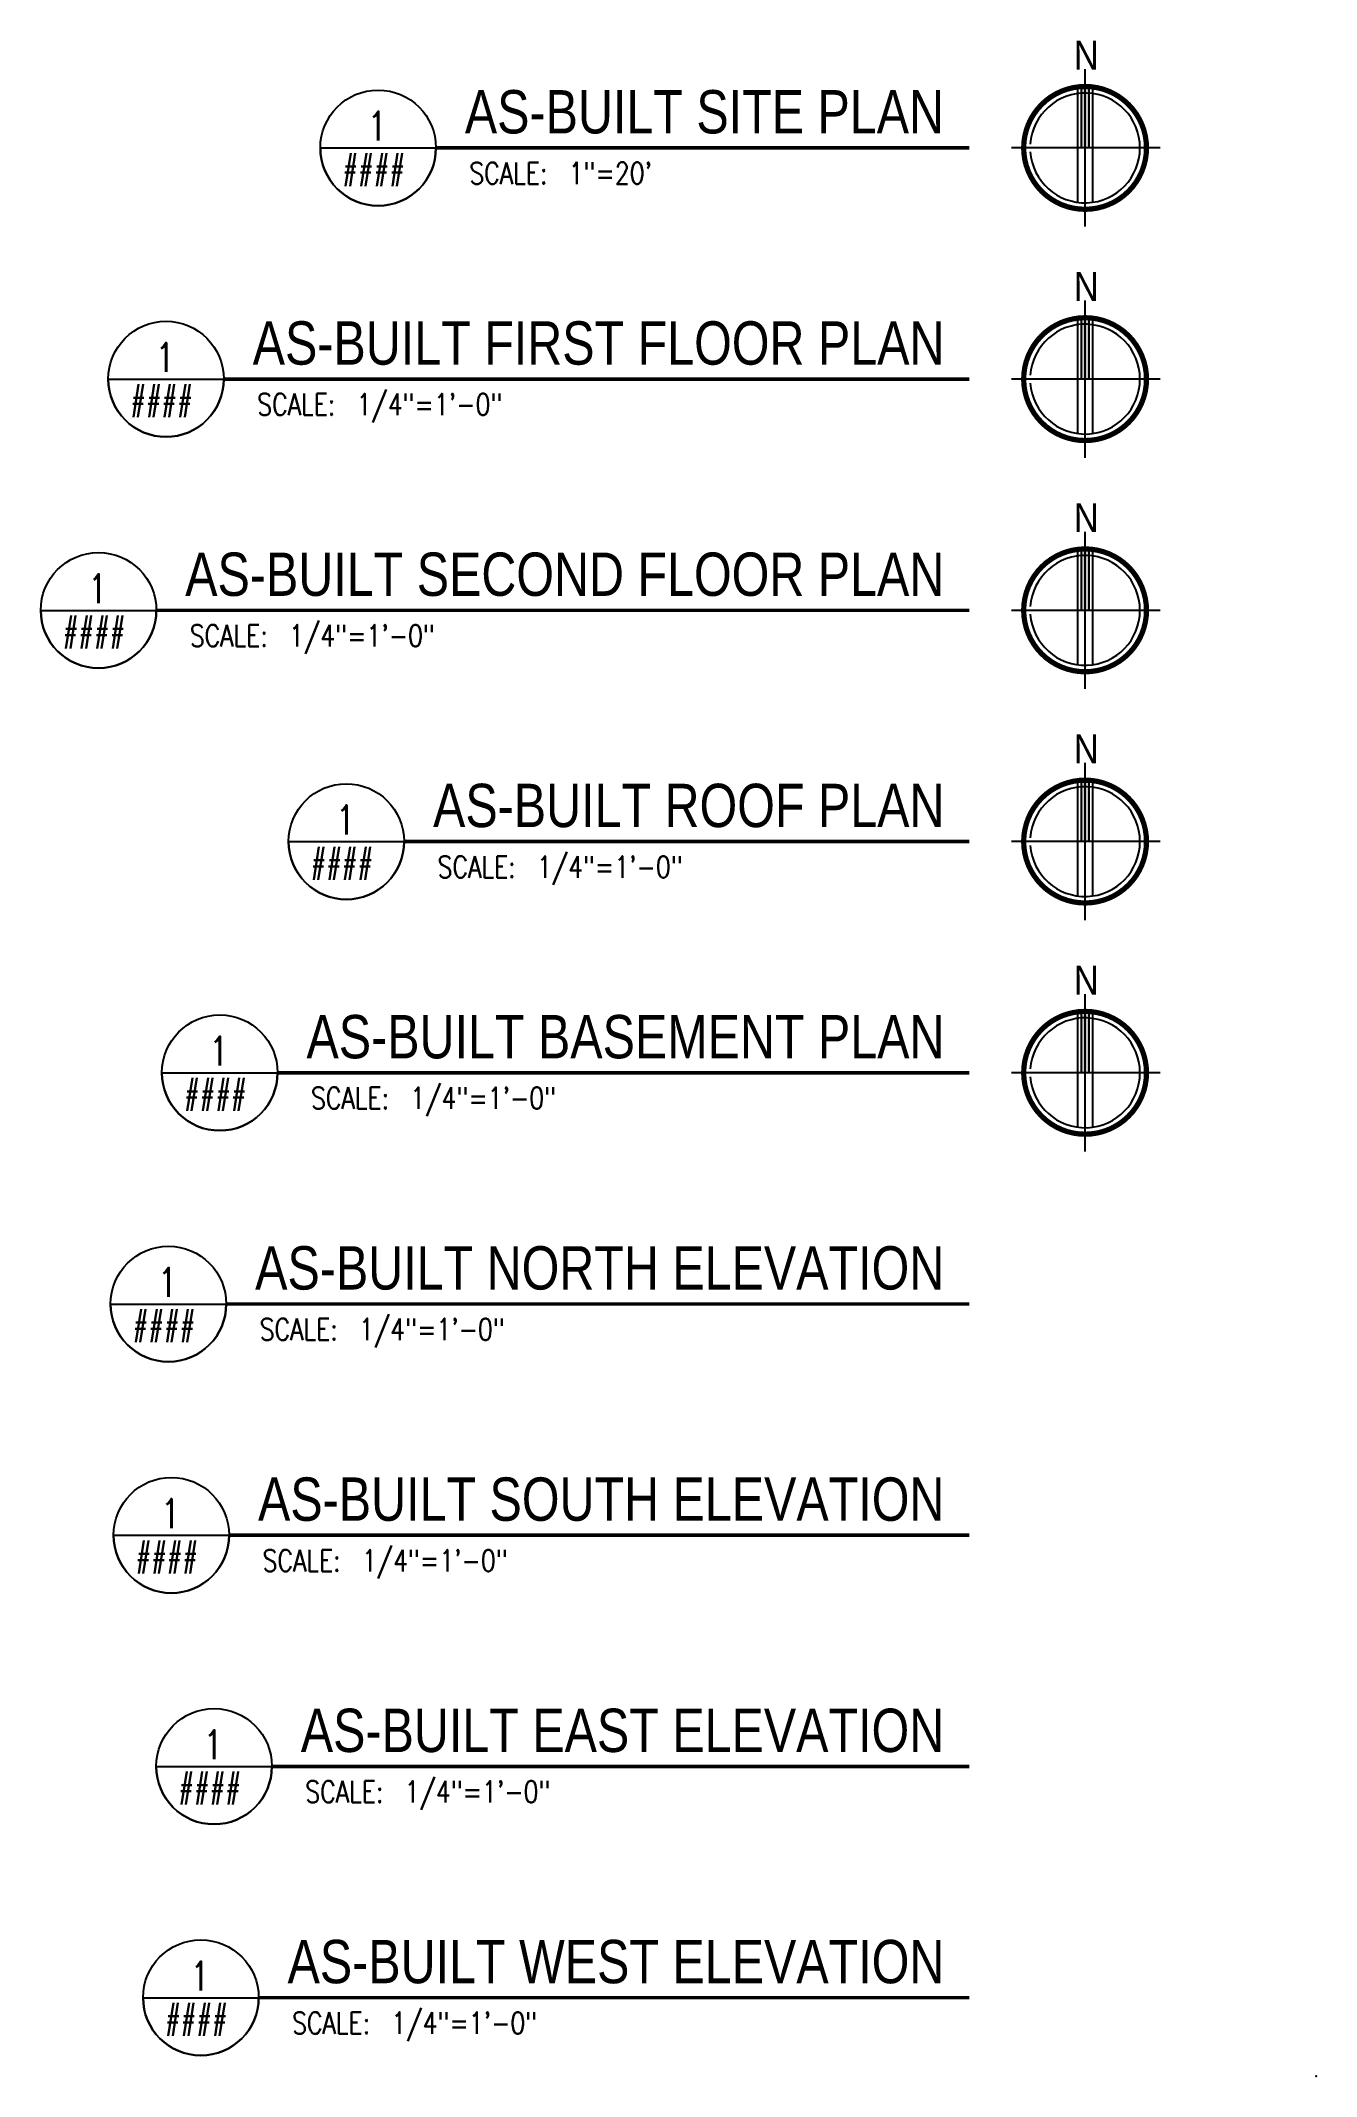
# Model space of a CAD drawing. Header units: inches. Extents: x -5.52 to 0, y 0 to 8.8.
import ezdxf
from ezdxf.enums import TextEntityAlignment as Align

# ---------------------------------------------------------------- set-up
doc = ezdxf.new("R2010")
doc.units = ezdxf.units.IN
doc.header["$LTSCALE"] = 0.5
doc.header["$MEASUREMENT"] = 0
doc.layers.get('Defpoints').update_dxf_attribs({"color": 27})
doc.layers.add('A-Anno-Note', color=4, linetype='Continuous')
doc.layers.add('A-Anno-Titl', color=4, linetype='Continuous')
doc.styles.add('Archstyle', font='romans.shx', dxfattribs={"width": 0.8, "height": 0.09375})
doc.styles.add('Arial', font='arial.ttf', dxfattribs={"width": 0.85})
doc.styles.get("Standard").update_dxf_attribs({"font": 'romans.shx', "width": 0.8})

# ---------------------------------------------------------------- blocks, each defined once
blk = doc.blocks.new('*U4')
blk.add_line((-0.25, 0), (0.25, 0))
at = {"const_width": 0.0156}
blk.add_lwpolyline([(0.25, 0), (3.4752, 0)], dxfattribs=at)
blk.add_circle((0, 0), 0.25)
blk.add_arc((0, 0), 0.25, 180, 0)
at = {"style": 'Archstyle', "width": 0.8}
blk.add_text('SCALE:', height=0.09375, dxfattribs=at).set_placement((0.3947, -0.1562))
at = {"width": 0.8}
for tag, p, height, style in [('2', (0.375, 0.3125), 0.1875, 'Arial'), ('1', (0.375, 0.0625), 0.1875, 'Arial'), ('1/X"=1\'-0"', (0.8243, -0.1562), 0.0938, 'Archstyle')]:
    blk.add_attdef(tag, p, '', height=height, dxfattribs=dict(at, style=style))
at = {"style": 'Archstyle', "width": 0.8}
blk.add_attdef('#', text='', height=0.125, dxfattribs=at).set_placement((-0.0038, 0.0938), align=Align.MIDDLE_CENTER)
at = {"width": 0.8}
blk.add_attdef('#_001', (-0.1538, -0.1339), '', height=0.0938, dxfattribs=at)
blk = doc.blocks.new('*U3')
blk.add_line((-0.25, 0), (0.25, 0))
at = {"const_width": 0.0156}
blk.add_lwpolyline([(0.25, 0), (2.5576, 0)], dxfattribs=at)
blk.add_circle((0, 0), 0.25)
blk.add_arc((0, 0), 0.25, 180, 0)
at = {"style": 'Archstyle', "width": 0.8}
blk.add_text('SCALE:', height=0.09375, dxfattribs=at).set_placement((0.3947, -0.1562))
at = {"width": 0.8}
for tag, p, height, style in [('2', (0.375, 0.3125), 0.1875, 'Arial'), ('1', (0.375, 0.0625), 0.1875, 'Arial'), ('1/X"=1\'-0"', (0.8243, -0.1562), 0.0938, 'Archstyle')]:
    blk.add_attdef(tag, p, '', height=height, dxfattribs=dict(at, style=style))
at = {"style": 'Archstyle', "width": 0.8}
blk.add_attdef('#', text='', height=0.125, dxfattribs=at).set_placement((-0.0038, 0.0938), align=Align.MIDDLE_CENTER)
at = {"width": 0.8}
blk.add_attdef('#_001', (-0.1538, -0.1339), '', height=0.0938, dxfattribs=at)
blk = doc.blocks.new('*U5')
blk.add_line((-0.25, 0), (0.25, 0))
at = {"const_width": 0.0156}
blk.add_lwpolyline([(0.25, 0), (2.6952, 0)], dxfattribs=at)
blk.add_circle((0, 0), 0.25)
blk.add_arc((0, 0), 0.25, 180, 0)
at = {"style": 'Archstyle', "width": 0.8}
blk.add_text('SCALE:', height=0.09375, dxfattribs=at).set_placement((0.3947, -0.1562))
at = {"width": 0.8}
for tag, p, height, style in [('2', (0.375, 0.3125), 0.1875, 'Arial'), ('1', (0.375, 0.0625), 0.1875, 'Arial'), ('1/X"=1\'-0"', (0.8243, -0.1562), 0.0938, 'Archstyle')]:
    blk.add_attdef(tag, p, '', height=height, dxfattribs=dict(at, style=style))
at = {"style": 'Archstyle', "width": 0.8}
blk.add_attdef('#', text='', height=0.125, dxfattribs=at).set_placement((-0.0038, 0.0938), align=Align.MIDDLE_CENTER)
at = {"width": 0.8}
blk.add_attdef('#_001', (-0.1538, -0.1339), '', height=0.0938, dxfattribs=at)
blk = doc.blocks.new('*U6')
blk.add_line((-0.25, 0), (0.25, 0))
at = {"const_width": 0.0156}
blk.add_lwpolyline([(0.25, 0), (3.2426, 0)], dxfattribs=at)
blk.add_circle((0, 0), 0.25)
blk.add_arc((0, 0), 0.25, 180, 0)
at = {"style": 'Archstyle', "width": 0.8}
blk.add_text('SCALE:', height=0.09375, dxfattribs=at).set_placement((0.3947, -0.1562))
at = {"width": 0.8}
for tag, p, height, style in [('2', (0.375, 0.3125), 0.1875, 'Arial'), ('1', (0.375, 0.0625), 0.1875, 'Arial'), ('1/X"=1\'-0"', (0.8243, -0.1562), 0.0938, 'Archstyle')]:
    blk.add_attdef(tag, p, '', height=height, dxfattribs=dict(at, style=style))
at = {"style": 'Archstyle', "width": 0.8}
blk.add_attdef('#', text='', height=0.125, dxfattribs=at).set_placement((-0.0038, 0.0938), align=Align.MIDDLE_CENTER)
at = {"width": 0.8}
blk.add_attdef('#_001', (-0.1538, -0.1339), '', height=0.0938, dxfattribs=at)
blk = doc.blocks.new('*U7')
blk.add_line((-0.25, 0), (0.25, 0))
at = {"const_width": 0.0156}
blk.add_lwpolyline([(0.25, 0), (3.4646, 0)], dxfattribs=at)
blk.add_circle((0, 0), 0.25)
blk.add_arc((0, 0), 0.25, 180, 0)
at = {"style": 'Archstyle', "width": 0.8}
blk.add_text('SCALE:', height=0.09375, dxfattribs=at).set_placement((0.3947, -0.1562))
at = {"width": 0.8}
for tag, p, height, style in [('2', (0.375, 0.3125), 0.1875, 'Arial'), ('1', (0.375, 0.0625), 0.1875, 'Arial'), ('1/X"=1\'-0"', (0.8243, -0.1562), 0.0938, 'Archstyle')]:
    blk.add_attdef(tag, p, '', height=height, dxfattribs=dict(at, style=style))
at = {"style": 'Archstyle', "width": 0.8}
blk.add_attdef('#', text='', height=0.125, dxfattribs=at).set_placement((-0.0038, 0.0938), align=Align.MIDDLE_CENTER)
at = {"width": 0.8}
blk.add_attdef('#_001', (-0.1538, -0.1339), '', height=0.0938, dxfattribs=at)
blk = doc.blocks.new('*U8')
blk.add_line((-0.25, 0), (0.25, 0))
at = {"const_width": 0.0156}
blk.add_lwpolyline([(0.25, 0), (3.4522, 0)], dxfattribs=at)
blk.add_circle((0, 0), 0.25)
blk.add_arc((0, 0), 0.25, 180, 0)
at = {"style": 'Archstyle', "width": 0.8}
blk.add_text('SCALE:', height=0.09375, dxfattribs=at).set_placement((0.3947, -0.1562))
at = {"width": 0.8}
for tag, p, height, style in [('2', (0.375, 0.3125), 0.1875, 'Arial'), ('1', (0.375, 0.0625), 0.1875, 'Arial'), ('1/X"=1\'-0"', (0.8243, -0.1562), 0.0938, 'Archstyle')]:
    blk.add_attdef(tag, p, '', height=height, dxfattribs=dict(at, style=style))
at = {"style": 'Archstyle', "width": 0.8}
blk.add_attdef('#', text='', height=0.125, dxfattribs=at).set_placement((-0.0038, 0.0938), align=Align.MIDDLE_CENTER)
at = {"width": 0.8}
blk.add_attdef('#_001', (-0.1538, -0.1339), '', height=0.0938, dxfattribs=at)
blk = doc.blocks.new('*U9')
blk.add_line((-0.25, 0), (0.25, 0))
at = {"const_width": 0.0156}
blk.add_lwpolyline([(0.25, 0), (3.2672, 0)], dxfattribs=at)
blk.add_circle((0, 0), 0.25)
blk.add_arc((0, 0), 0.25, 180, 0)
at = {"style": 'Archstyle', "width": 0.8}
blk.add_text('SCALE:', height=0.09375, dxfattribs=at).set_placement((0.3947, -0.1562))
at = {"width": 0.8}
for tag, p, height, style in [('2', (0.375, 0.3125), 0.1875, 'Arial'), ('1', (0.375, 0.0625), 0.1875, 'Arial'), ('1/X"=1\'-0"', (0.8243, -0.1562), 0.0938, 'Archstyle')]:
    blk.add_attdef(tag, p, '', height=height, dxfattribs=dict(at, style=style))
at = {"style": 'Archstyle', "width": 0.8}
blk.add_attdef('#', text='', height=0.125, dxfattribs=at).set_placement((-0.0038, 0.0938), align=Align.MIDDLE_CENTER)
at = {"width": 0.8}
blk.add_attdef('#_001', (-0.1538, -0.1339), '', height=0.0938, dxfattribs=at)
blk = doc.blocks.new('*U2')
blk.add_line((-0.25, 0), (0.25, 0))
at = {"const_width": 0.0156}
blk.add_lwpolyline([(0.25, 0), (3.3245, 0)], dxfattribs=at)
blk.add_circle((0, 0), 0.25)
blk.add_arc((0, 0), 0.25, 180, 0)
at = {"style": 'Archstyle', "width": 0.8}
blk.add_text('SCALE:', height=0.09375, dxfattribs=at).set_placement((0.3947, -0.1562))
at = {"width": 0.8}
for tag, p, height, style in [('2', (0.375, 0.3125), 0.1875, 'Arial'), ('1', (0.375, 0.0625), 0.1875, 'Arial'), ('1/X"=1\'-0"', (0.8243, -0.1562), 0.0938, 'Archstyle')]:
    blk.add_attdef(tag, p, '', height=height, dxfattribs=dict(at, style=style))
at = {"style": 'Archstyle', "width": 0.8}
blk.add_attdef('#', text='', height=0.125, dxfattribs=at).set_placement((-0.0038, 0.0938), align=Align.MIDDLE_CENTER)
at = {"width": 0.8}
blk.add_attdef('#_001', (-0.1538, -0.1339), '', height=0.0938, dxfattribs=at)
blk = doc.blocks.new('KJG North Arrow')
at = {"layer": 'A-Anno-Note'}
for p, q in [((0, -0.3399), (0, 0.3399)), ((-0.0325, 0.2636), (-0.0325, -0.2352)), ((-0.0168, 0.2543), (-0.0168, 0)), ((0.0168, 0.2543), (0.0168, 0)), ((0.0325, 0.2636), (0.0325, -0.2352)), ((0.3249, 0), (-0.3179, 0))]:
    blk.add_line(p, q, dxfattribs=at)
at = {"layer": 'A-Anno-Note', "const_width": 0.0227}
blk.add_lwpolyline([(0, -0.2656, 1), (0, 0.2656, 1)], format="xyb", close=True, dxfattribs=at)
at = {"layer": 'A-Anno-Note'}
blk.add_arc((0, 0), 0.2375, 184.06081, 175.93919, dxfattribs=at)
blk.add_solid([(-0.0168, 0), (0.0168, 0), (-0.0168, 0.2543), (0.0168, 0.2543)], dxfattribs=at)
at = {"layer": 'Defpoints'}
blk.add_point((0, 0), dxfattribs=at)
at = {"layer": 'A-Anno-Note', "style": 'Arial', "width": 0.85}
blk.add_text('N', height=0.125, dxfattribs=at).set_placement((0.005, 0.401), align=Align.MIDDLE_CENTER)
blk = doc.blocks.new('*U11')
blk.add_line((-0.25, 0), (0.25, 0))
at = {"const_width": 0.0156}
blk.add_lwpolyline([(0.25, 0), (3.7671, 0)], dxfattribs=at)
blk.add_circle((0, 0), 0.25)
blk.add_arc((0, 0), 0.25, 180, 0)
at = {"style": 'Archstyle', "width": 0.8}
blk.add_text('SCALE:', height=0.09375, dxfattribs=at).set_placement((0.3947, -0.1562))
at = {"width": 0.8}
for tag, p, height, style in [('2', (0.375, 0.3125), 0.1875, 'Arial'), ('1', (0.375, 0.0625), 0.1875, 'Arial'), ('1/X"=1\'-0"', (0.8243, -0.1562), 0.0938, 'Archstyle')]:
    blk.add_attdef(tag, p, '', height=height, dxfattribs=dict(at, style=style))
at = {"style": 'Archstyle', "width": 0.8}
blk.add_attdef('#', text='', height=0.125, dxfattribs=at).set_placement((-0.0038, 0.0938), align=Align.MIDDLE_CENTER)
at = {"width": 0.8}
blk.add_attdef('#_001', (-0.1538, -0.1339), '', height=0.0938, dxfattribs=at)

msp = doc.modelspace()

# ---------------------------------------------------------------- linework, layer by layer
msp.add_point((0, 0))

# ---------------------------------------------------------------- block references
for p in [(-1, 8.3399), (-1, 7.3399), (-1, 6.3399), (-1, 5.3399), (-1, 4.3399)]:
    msp.add_blockref('KJG North Arrow', p)
at = {"layer": 'A-Anno-Titl'}
for name, p, values in [('*U3', (-4.0576, 8.3399), {'#': '1', '1': 'AS-BUILT SITE PLAN', '1/X"=1\'-0"': '1"=20\'', '#_001': '####'}), ('*U4', (-4.9752, 7.3399), {'#': '1', '1': 'AS-BUILT FIRST FLOOR PLAN', '1/X"=1\'-0"': '1/4"=1\'-0"', '#_001': '####'}), ('*U11', (-5.2671, 6.3399), {'#': '1', '1': 'AS-BUILT SECOND FLOOR PLAN', '1/X"=1\'-0"': '1/4"=1\'-0"', '#_001': '####'}), ('*U5', (-4.1952, 5.3399), {'#': '1', '1': 'AS-BUILT ROOF PLAN', '1/X"=1\'-0"': '1/4"=1\'-0"', '#_001': '####'}), ('*U6', (-4.7426, 4.3399), {'#': '1', '1': 'AS-BUILT BASEMENT PLAN', '1/X"=1\'-0"': '1/4"=1\'-0"', '#_001': '####'}), ('*U7', (-4.9646, 3.3399), {'#': '1', '1': 'AS-BUILT NORTH ELEVATION', '1/X"=1\'-0"': '1/4"=1\'-0"', '#_001': '####'}), ('*U8', (-4.9522, 2.3399), {'#': '1', '1': 'AS-BUILT SOUTH ELEVATION', '1/X"=1\'-0"': '1/4"=1\'-0"', '#_001': '####'}), ('*U9', (-4.7672, 1.3399), {'#': '1', '1': 'AS-BUILT EAST ELEVATION', '1/X"=1\'-0"': '1/4"=1\'-0"', '#_001': '####'}), ('*U2', (-4.8245, 0.3399), {'#': '1', '1': 'AS-BUILT WEST ELEVATION', '1/X"=1\'-0"': '1/4"=1\'-0"', '#_001': '####'})]:
    msp.add_blockref(name, p, dxfattribs=at).add_auto_attribs(values)

doc.saveas('drawing.dxf')
